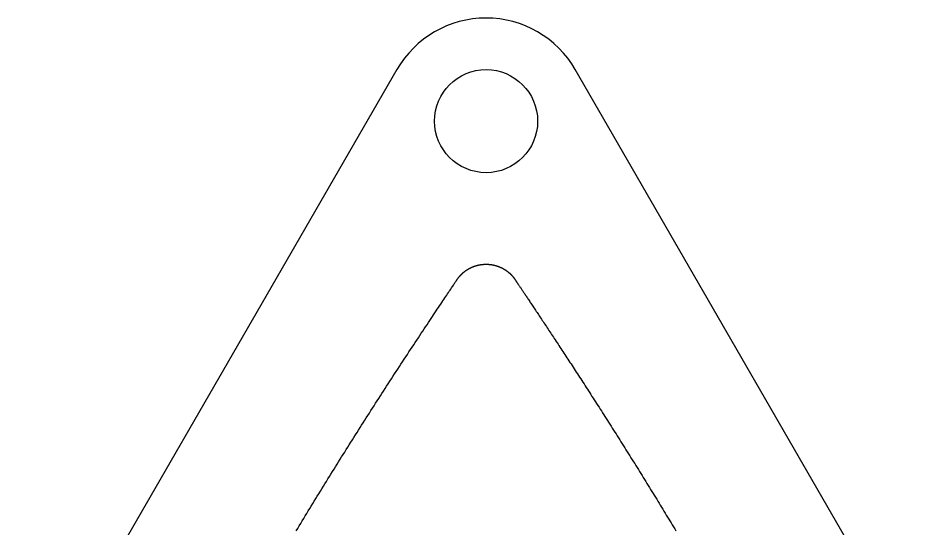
# Model space of a CAD drawing. Extents: x -3 to 136, y 0 to 121.
# Drawn here: x 53.04 to 79.33, y 106.6 to 121.47 of the extents above; entities that cross this region are included whole.
import ezdxf

# ---------------------------------------------------------------- set-up
doc = ezdxf.new("R2010")
doc.units = 0
doc.layers.get('0').update_dxf_attribs({"linetype": 'CONTINUOUS'})

msp = doc.modelspace()

# ---------------------------------------------------------------- linework, layer by layer
msp.add_lwpolyline([(69.26408, 119.9689, 0.57735027), (64.06792, 119.9689), (-2.59808, 4.5, 0.57735027), (0, 0), (133.332, 0, 0.57735027), (135.93008, 4.5)], format="xyb", close=True)
for points in [[(65.8126, 113.844, 0), (65.815, 113.848, 0), (65.8175, 113.852, 0), (65.82, 113.856, 0), (65.8226, 113.859, 0), (65.8251, 113.863, 0), (65.8276, 113.867, 0), (65.8302, 113.87, 0), (65.8328, 113.874, 0), (65.8354, 113.878, 0), (65.838, 113.882, 0), (65.8407, 113.885, 0), (65.8433, 113.889, 0), (65.846, 113.893, 0), (65.8487, 113.896, 0), (65.8514, 113.9, 0), (65.8541, 113.904, 0), (65.8568, 113.907, 0), (65.8596, 113.911, 0), (65.8624, 113.914, 0), (65.8652, 113.918, 0), (65.868, 113.921, 0), (65.8708, 113.925, 0), (65.8736, 113.928, 0), (65.8765, 113.932, 0), (65.8793, 113.935, 0), (65.8822, 113.939, 0), (65.8851, 113.942, 0), (65.888, 113.946, 0), (65.891, 113.949, 0), (65.8939, 113.953, 0), (65.8969, 113.956, 0), (65.8998, 113.96, 0), (65.9028, 113.963, 0), (65.9058, 113.966, 0), (65.9089, 113.97, 0), (65.9119, 113.973, 0), (65.915, 113.976, 0), (65.918, 113.98, 0), (65.9211, 113.983, 0), (65.9242, 113.986, 0), (65.9273, 113.99, 0), (65.9305, 113.993, 0), (65.9336, 113.996, 0), (65.9368, 114, 0), (65.94, 114.003, 0), (65.9432, 114.006, 0), (65.9464, 114.009, 0), (65.9496, 114.012, 0), (65.9528, 114.016, 0), (65.9561, 114.019, 0), (65.9593, 114.022, 0), (65.9626, 114.025, 0), (65.9659, 114.028, 0), (65.9692, 114.031, 0), (65.9725, 114.034, 0), (65.9759, 114.037, 0), (65.9792, 114.04, 0), (65.9826, 114.043, 0), (65.9859, 114.046, 0), (65.9893, 114.049, 0), (65.9927, 114.052, 0), (65.9961, 114.055, 0), (65.9996, 114.058, 0), (66.003, 114.061, 0), (66.0065, 114.064, 0), (66.0099, 114.067, 0), (66.0134, 114.07, 0), (66.0169, 114.073, 0), (66.0204, 114.076, 0), (66.0239, 114.079, 0), (66.0275, 114.081, 0), (66.031, 114.084, 0), (66.0346, 114.087, 0), (66.0381, 114.09, 0), (66.0417, 114.093, 0), (66.0453, 114.095, 0), (66.0489, 114.098, 0), (66.0525, 114.101, 0), (66.0562, 114.104, 0), (66.0598, 114.106, 0), (66.0634, 114.109, 0), (66.0671, 114.112, 0), (66.0708, 114.114, 0), (66.0745, 114.117, 0), (66.0782, 114.119, 0), (66.0819, 114.122, 0), (66.0856, 114.125, 0), (66.0894, 114.127, 0), (66.0931, 114.13, 0), (66.0969, 114.132, 0), (66.1006, 114.135, 0), (66.1044, 114.137, 0), (66.1082, 114.14, 0), (66.112, 114.142, 0), (66.1159, 114.145, 0), (66.1197, 114.147, 0), (66.1235, 114.149, 0), (66.1274, 114.152, 0), (66.1312, 114.154, 0), (66.1351, 114.157, 0), (66.139, 114.159, 0), (66.1429, 114.161, 0), (66.1468, 114.164, 0), (66.1507, 114.166, 0), (66.1546, 114.168, 0), (66.1585, 114.17, 0), (66.1625, 114.173, 0), (66.1664, 114.175, 0), (66.1704, 114.177, 0), (66.1744, 114.179, 0), (66.1783, 114.181, 0), (66.1823, 114.183, 0), (66.1863, 114.186, 0), (66.1903, 114.188, 0), (66.1943, 114.19, 0), (66.1983, 114.192, 0), (66.2024, 114.194, 0), (66.2064, 114.196, 0), (66.2105, 114.198, 0), (66.2145, 114.2, 0), (66.2186, 114.202, 0), (66.2226, 114.204, 0), (66.2267, 114.206, 0), (66.2308, 114.208, 0), (66.2349, 114.21, 0), (66.239, 114.212, 0), (66.2431, 114.213, 0), (66.2472, 114.215, 0), (66.2514, 114.217, 0), (66.2555, 114.219, 0), (66.2596, 114.221, 0), (66.2638, 114.222, 0), (66.268, 114.224, 0), (66.2721, 114.226, 0), (66.2763, 114.228, 0), (66.2805, 114.229, 0), (66.2847, 114.231, 0), (66.2889, 114.233, 0), (66.2931, 114.234, 0), (66.2973, 114.236, 0), (66.3015, 114.238, 0), (66.3057, 114.239, 0), (66.31, 114.241, 0), (66.3142, 114.242, 0), (66.3184, 114.244, 0), (66.3227, 114.245, 0), (66.327, 114.247, 0), (66.3312, 114.248, 0), (66.3355, 114.25, 0), (66.3398, 114.251, 0), (66.3441, 114.253, 0), (66.3483, 114.254, 0), (66.3526, 114.255, 0), (66.357, 114.257, 0), (66.3613, 114.258, 0), (66.3656, 114.26, 0), (66.3699, 114.261, 0), (66.3742, 114.262, 0), (66.3786, 114.263, 0), (66.3829, 114.265, 0), (66.3873, 114.266, 0), (66.3916, 114.267, 0), (66.396, 114.268, 0), (66.4003, 114.269, 0), (66.4047, 114.271, 0), (66.4091, 114.272, 0), (66.4135, 114.273, 0), (66.4178, 114.274, 0), (66.4222, 114.275, 0), (66.4266, 114.276, 0), (66.431, 114.277, 0), (66.4354, 114.278, 0), (66.4399, 114.279, 0), (66.4443, 114.28, 0), (66.4487, 114.281, 0), (66.4531, 114.282, 0), (66.4576, 114.283, 0), (66.462, 114.284, 0), (66.4664, 114.285, 0), (66.4709, 114.286, 0), (66.4753, 114.287, 0), (66.4798, 114.287, 0), (66.4842, 114.288, 0), (66.4887, 114.289, 0), (66.4932, 114.29, 0), (66.4977, 114.29, 0), (66.5021, 114.291, 0), (66.5066, 114.292, 0), (66.5111, 114.293, 0), (66.5156, 114.293, 0), (66.52, 114.294, 0), (66.5245, 114.295, 0), (66.529, 114.295, 0), (66.5335, 114.296, 0), (66.538, 114.296, 0), (66.5425, 114.297, 0), (66.547, 114.297, 0), (66.5515, 114.298, 0), (66.556, 114.298, 0), (66.5605, 114.299, 0), (66.565, 114.299, 0), (66.5695, 114.3, 0), (66.574, 114.3, 0), (66.5785, 114.301, 0), (66.583, 114.301, 0), (66.5875, 114.301, 0), (66.592, 114.302, 0), (66.5965, 114.302, 0), (66.601, 114.302, 0), (66.6056, 114.303, 0), (66.6101, 114.303, 0), (66.6146, 114.303, 0), (66.6191, 114.303, 0), (66.6236, 114.303, 0), (66.6281, 114.304, 0), (66.6326, 114.304, 0), (66.6372, 114.304, 0), (66.6417, 114.304, 0), (66.6462, 114.304, 0), (66.6507, 114.304, 0), (66.6552, 114.304, 0), (66.6597, 114.304, 0), (66.6643, 114.304, 0), (66.6688, 114.304, 0), (66.6733, 114.304, 0), (66.6778, 114.304, 0), (66.6823, 114.304, 0), (66.6868, 114.304, 0), (66.6914, 114.304, 0), (66.6959, 114.304, 0), (66.7004, 114.304, 0), (66.7049, 114.304, 0), (66.7094, 114.303, 0), (66.7139, 114.303, 0), (66.7184, 114.303, 0), (66.7229, 114.303, 0), (66.7274, 114.303, 0), (66.732, 114.302, 0), (66.7365, 114.302, 0), (66.741, 114.302, 0), (66.7455, 114.301, 0), (66.75, 114.301, 0), (66.7545, 114.301, 0), (66.759, 114.3, 0), (66.7635, 114.3, 0), (66.768, 114.299, 0), (66.7725, 114.299, 0), (66.777, 114.298, 0), (66.7815, 114.298, 0), (66.7859, 114.297, 0), (66.7904, 114.297, 0), (66.7949, 114.296, 0), (66.7994, 114.296, 0), (66.8039, 114.295, 0), (66.8084, 114.294, 0), (66.8128, 114.294, 0), (66.8173, 114.293, 0), (66.8218, 114.292, 0), (66.8263, 114.292, 0), (66.8307, 114.291, 0), (66.8352, 114.29, 0), (66.8397, 114.29, 0), (66.8441, 114.289, 0), (66.8486, 114.288, 0), (66.853, 114.287, 0), (66.8575, 114.286, 0), (66.8619, 114.286, 0), (66.8664, 114.285, 0), (66.8708, 114.284, 0), (66.8752, 114.283, 0), (66.8797, 114.282, 0), (66.8841, 114.281, 0), (66.8885, 114.28, 0), (66.893, 114.279, 0), (66.8974, 114.278, 0), (66.9018, 114.277, 0), (66.9062, 114.276, 0), (66.9106, 114.275, 0), (66.915, 114.274, 0), (66.9194, 114.273, 0), (66.9238, 114.272, 0), (66.9282, 114.27, 0), (66.9326, 114.269, 0), (66.9369, 114.268, 0), (66.9413, 114.267, 0), (66.9457, 114.266, 0), (66.95, 114.264, 0), (66.9544, 114.263, 0), (66.9587, 114.262, 0), (66.963, 114.261, 0), (66.9674, 114.259, 0), (66.9717, 114.258, 0), (66.976, 114.257, 0), (66.9803, 114.255, 0), (66.9846, 114.254, 0), (66.9889, 114.252, 0), (66.9932, 114.251, 0), (66.9975, 114.25, 0), (67.0017, 114.248, 0), (67.006, 114.247, 0), (67.0103, 114.245, 0), (67.0145, 114.244, 0), (67.0188, 114.242, 0), (67.023, 114.24, 0), (67.0272, 114.239, 0), (67.0315, 114.237, 0), (67.0357, 114.236, 0), (67.0399, 114.234, 0), (67.0441, 114.232, 0), (67.0483, 114.231, 0), (67.0525, 114.229, 0), (67.0567, 114.227, 0), (67.0608, 114.226, 0), (67.065, 114.224, 0), (67.0692, 114.222, 0), (67.0733, 114.22, 0), (67.0774, 114.218, 0), (67.0816, 114.217, 0), (67.0857, 114.215, 0), (67.0898, 114.213, 0), (67.0939, 114.211, 0), (67.098, 114.209, 0), (67.1021, 114.207, 0), (67.1062, 114.205, 0), (67.1103, 114.203, 0), (67.1143, 114.201, 0), (67.1184, 114.199, 0), (67.1225, 114.197, 0), (67.1265, 114.195, 0), (67.1305, 114.193, 0), (67.1345, 114.191, 0), (67.1386, 114.189, 0), (67.1426, 114.187, 0), (67.1466, 114.185, 0), (67.1505, 114.183, 0), (67.1545, 114.181, 0), (67.1585, 114.179, 0), (67.1625, 114.177, 0), (67.1664, 114.174, 0), (67.1703, 114.172, 0), (67.1743, 114.17, 0), (67.1782, 114.168, 0), (67.1821, 114.165, 0), (67.186, 114.163, 0), (67.1899, 114.161, 0), (67.1938, 114.158, 0), (67.1977, 114.156, 0), (67.2015, 114.154, 0), (67.2054, 114.151, 0), (67.2092, 114.149, 0), (67.213, 114.147, 0), (67.2169, 114.144, 0), (67.2207, 114.142, 0), (67.2245, 114.139, 0), (67.2283, 114.137, 0), (67.232, 114.134, 0), (67.2358, 114.132, 0), (67.2396, 114.129, 0), (67.2433, 114.127, 0), (67.2471, 114.124, 0), (67.2508, 114.122, 0), (67.2545, 114.119, 0), (67.2582, 114.116, 0), (67.2619, 114.114, 0), (67.2656, 114.111, 0), (67.2692, 114.108, 0), (67.2729, 114.106, 0), (67.2765, 114.103, 0), (67.2802, 114.1, 0), (67.2838, 114.098, 0), (67.2874, 114.095, 0), (67.291, 114.092, 0), (67.2945, 114.089, 0), (67.2981, 114.087, 0), (67.3017, 114.084, 0), (67.3052, 114.081, 0), (67.3087, 114.078, 0), (67.3122, 114.075, 0), (67.3157, 114.072, 0), (67.3192, 114.07, 0), (67.3227, 114.067, 0), (67.3261, 114.064, 0), (67.3296, 114.061, 0), (67.333, 114.058, 0), (67.3364, 114.055, 0), (67.3398, 114.052, 0), (67.3432, 114.049, 0), (67.3466, 114.046, 0), (67.35, 114.043, 0), (67.3533, 114.04, 0), (67.3566, 114.037, 0), (67.36, 114.034, 0), (67.3633, 114.031, 0), (67.3666, 114.028, 0), (67.3698, 114.025, 0), (67.3731, 114.021, 0), (67.3763, 114.018, 0), (67.3796, 114.015, 0), (67.3828, 114.012, 0), (67.386, 114.009, 0), (67.3892, 114.006, 0), (67.3924, 114.002, 0), (67.3955, 113.999, 0), (67.3987, 113.996, 0), (67.4018, 113.993, 0), (67.4049, 113.989, 0), (67.408, 113.986, 0), (67.4111, 113.983, 0), (67.4142, 113.98, 0), (67.4173, 113.976, 0), (67.4203, 113.973, 0), (67.4233, 113.97, 0), (67.4264, 113.966, 0), (67.4293, 113.963, 0), (67.4323, 113.959, 0), (67.4353, 113.956, 0), (67.4383, 113.953, 0), (67.4412, 113.949, 0), (67.4441, 113.946, 0), (67.447, 113.942, 0), (67.4499, 113.939, 0), (67.4528, 113.935, 0), (67.4556, 113.932, 0), (67.4585, 113.928, 0), (67.4613, 113.925, 0), (67.4641, 113.921, 0), (67.4669, 113.918, 0), (67.4697, 113.914, 0), (67.4725, 113.911, 0), (67.4752, 113.907, 0), (67.4779, 113.903, 0), (67.4807, 113.9, 0), (67.4834, 113.896, 0), (67.486, 113.893, 0), (67.4887, 113.889, 0), (67.4914, 113.885, 0), (67.494, 113.882, 0), (67.4966, 113.878, 0), (67.4992, 113.874, 0), (67.5018, 113.87, 0), (67.5044, 113.867, 0), (67.5069, 113.863, 0), (67.5095, 113.859, 0), (67.512, 113.855, 0), (67.5145, 113.852, 0), (67.517, 113.848, 0), (67.5194, 113.844, 0)], [(61.1384, 106.543, 0), (61.182, 106.615, 0), (61.2256, 106.688, 0), (61.2694, 106.76, 0), (61.3132, 106.832, 0), (61.357, 106.905, 0), (61.401, 106.977, 0), (61.4449, 107.049, 0), (61.4889, 107.122, 0), (61.5329, 107.194, 0), (61.5769, 107.266, 0), (61.6209, 107.338, 0), (61.6649, 107.41, 0), (61.709, 107.482, 0), (61.753, 107.554, 0), (61.7971, 107.626, 0), (61.8412, 107.698, 0), (61.8853, 107.769, 0), (61.9295, 107.841, 0), (61.9737, 107.912, 0), (62.0179, 107.984, 0), (62.0621, 108.055, 0), (62.1064, 108.127, 0), (62.1506, 108.198, 0), (62.1949, 108.27, 0), (62.2393, 108.341, 0), (62.2837, 108.412, 0), (62.3281, 108.484, 0), (62.3725, 108.555, 0), (62.417, 108.626, 0), (62.4615, 108.697, 0), (62.506, 108.768, 0), (62.5506, 108.839, 0), (62.5952, 108.91, 0), (62.6399, 108.981, 0), (62.6846, 109.052, 0), (62.7293, 109.123, 0), (62.7741, 109.194, 0), (62.8189, 109.265, 0), (62.8637, 109.336, 0), (62.9087, 109.407, 0), (62.9536, 109.478, 0), (62.9986, 109.549, 0), (63.0437, 109.62, 0), (63.0888, 109.691, 0), (63.1339, 109.761, 0), (63.1791, 109.832, 0), (63.2244, 109.903, 0), (63.2697, 109.974, 0), (63.315, 110.045, 0), (63.3604, 110.116, 0), (63.4059, 110.187, 0), (63.4514, 110.258, 0), (63.497, 110.328, 0), (63.5427, 110.399, 0), (63.5884, 110.47, 0), (63.6341, 110.541, 0), (63.6799, 110.612, 0), (63.7258, 110.683, 0), (63.7718, 110.754, 0), (63.8178, 110.825, 0), (63.8639, 110.896, 0), (63.91, 110.967, 0), (63.9562, 111.038, 0), (64.0025, 111.11, 0), (64.0489, 111.181, 0), (64.0953, 111.252, 0), (64.1418, 111.323, 0), (64.1884, 111.394, 0), (64.235, 111.466, 0), (64.2817, 111.537, 0), (64.3285, 111.609, 0), (64.3754, 111.68, 0), (64.4222, 111.751, 0), (64.4687, 111.822, 0), (64.5147, 111.892, 0), (64.5603, 111.961, 0), (64.6054, 112.029, 0), (64.65, 112.097, 0), (64.694, 112.164, 0), (64.7376, 112.23, 0), (64.7806, 112.295, 0), (64.823, 112.359, 0), (64.8649, 112.422, 0), (64.9061, 112.484, 0), (64.9467, 112.545, 0), (64.9867, 112.606, 0), (65.0259, 112.665, 0), (65.0645, 112.723, 0), (65.1024, 112.78, 0), (65.1395, 112.836, 0), (65.1759, 112.89, 0), (65.2115, 112.944, 0), (65.2463, 112.996, 0), (65.2803, 113.047, 0), (65.3134, 113.097, 0), (65.3458, 113.145, 0), (65.3772, 113.192, 0), (65.4077, 113.238, 0), (65.4374, 113.282, 0), (65.466, 113.325, 0), (65.4938, 113.366, 0), (65.5205, 113.406, 0), (65.5463, 113.445, 0), (65.5711, 113.482, 0), (65.5948, 113.517, 0), (65.6174, 113.551, 0), (65.639, 113.583, 0), (65.6595, 113.614, 0), (65.6789, 113.643, 0), (65.6971, 113.67, 0), (65.7142, 113.696, 0), (65.7301, 113.72, 0), (65.7448, 113.742, 0), (65.7583, 113.762, 0), (65.7706, 113.78, 0), (65.7816, 113.797, 0), (65.7913, 113.812, 0), (65.7997, 113.824, 0), (65.8068, 113.835, 0), (65.8126, 113.844, 0)], [(67.5194, 113.844, 0), (67.5227, 113.839, 0), (67.5264, 113.833, 0), (67.5305, 113.827, 0), (67.535, 113.82, 0), (67.5399, 113.813, 0), (67.5453, 113.805, 0), (67.551, 113.796, 0), (67.5572, 113.787, 0), (67.5638, 113.777, 0), (67.5707, 113.767, 0), (67.5781, 113.755, 0), (67.5859, 113.744, 0), (67.594, 113.732, 0), (67.6026, 113.719, 0), (67.6115, 113.705, 0), (67.6208, 113.692, 0), (67.6305, 113.677, 0), (67.6406, 113.662, 0), (67.6511, 113.646, 0), (67.6619, 113.63, 0), (67.6732, 113.613, 0), (67.6847, 113.596, 0), (67.6967, 113.578, 0), (67.709, 113.56, 0), (67.7217, 113.541, 0), (67.7348, 113.522, 0), (67.7482, 113.502, 0), (67.7619, 113.481, 0), (67.776, 113.46, 0), (67.7905, 113.438, 0), (67.8053, 113.416, 0), (67.8204, 113.394, 0), (67.8359, 113.37, 0), (67.8518, 113.347, 0), (67.8679, 113.323, 0), (67.8844, 113.298, 0), (67.9013, 113.273, 0), (67.9184, 113.247, 0), (67.9359, 113.221, 0), (67.9538, 113.194, 0), (67.9719, 113.167, 0), (67.9903, 113.14, 0), (68.0091, 113.112, 0), (68.0282, 113.083, 0), (68.0476, 113.054, 0), (68.0673, 113.024, 0), (68.0873, 112.994, 0), (68.1076, 112.964, 0), (68.1282, 112.933, 0), (68.1492, 112.902, 0), (68.1704, 112.87, 0), (68.1919, 112.837, 0), (68.2137, 112.805, 0), (68.2357, 112.771, 0), (68.2581, 112.738, 0), (68.2807, 112.704, 0), (68.3037, 112.669, 0), (68.3269, 112.634, 0), (68.3503, 112.599, 0), (68.3741, 112.563, 0), (68.3981, 112.527, 0), (68.4224, 112.49, 0), (68.4469, 112.453, 0), (68.4717, 112.416, 0), (68.4968, 112.378, 0), (68.5221, 112.339, 0), (68.5477, 112.301, 0), (68.5736, 112.262, 0), (68.5996, 112.222, 0), (68.626, 112.182, 0), (68.6525, 112.142, 0), (68.6793, 112.101, 0), (68.7064, 112.06, 0), (68.7337, 112.019, 0), (68.7612, 111.977, 0), (68.7889, 111.935, 0), (68.8169, 111.892, 0), (68.8451, 111.849, 0), (68.8735, 111.806, 0), (68.9022, 111.762, 0), (68.931, 111.718, 0), (68.9601, 111.674, 0), (68.9894, 111.629, 0), (69.0189, 111.584, 0), (69.0486, 111.539, 0), (69.0785, 111.493, 0), (69.1086, 111.447, 0), (69.1389, 111.401, 0), (69.1694, 111.354, 0), (69.2001, 111.307, 0), (69.231, 111.259, 0), (69.2621, 111.212, 0), (69.2933, 111.164, 0), (69.3248, 111.115, 0), (69.3564, 111.067, 0), (69.3882, 111.018, 0), (69.4202, 110.968, 0), (69.4524, 110.919, 0), (69.4847, 110.869, 0), (69.5172, 110.819, 0), (69.5499, 110.768, 0), (69.5827, 110.717, 0), (69.6157, 110.666, 0), (69.6488, 110.615, 0), (69.6821, 110.563, 0), (69.7156, 110.512, 0), (69.7492, 110.459, 0), (69.7829, 110.407, 0), (69.8168, 110.354, 0), (69.8508, 110.301, 0), (69.885, 110.248, 0), (69.9193, 110.195, 0), (69.9538, 110.141, 0), (69.9884, 110.087, 0), (70.0231, 110.033, 0), (70.0579, 109.978, 0), (70.0928, 109.924, 0), (70.1279, 109.869, 0), (70.1631, 109.814, 0), (70.1984, 109.758, 0), (70.2339, 109.703, 0), (70.2694, 109.647, 0), (70.305, 109.591, 0), (70.3408, 109.534, 0), (70.3766, 109.478, 0), (70.4126, 109.421, 0), (70.4487, 109.364, 0), (70.4848, 109.307, 0), (70.521, 109.25, 0), (70.5574, 109.192, 0), (70.5938, 109.135, 0), (70.6302, 109.077, 0), (70.6666, 109.019, 0), (70.7029, 108.961, 0), (70.7392, 108.904, 0), (70.7755, 108.846, 0), (70.8117, 108.788, 0), (70.8479, 108.73, 0), (70.884, 108.673, 0), (70.9201, 108.615, 0), (70.9561, 108.557, 0), (70.9921, 108.5, 0), (71.028, 108.442, 0), (71.0639, 108.385, 0), (71.0998, 108.327, 0), (71.1356, 108.269, 0), (71.1714, 108.212, 0), (71.2071, 108.154, 0), (71.2428, 108.097, 0), (71.2785, 108.039, 0), (71.3141, 107.981, 0), (71.3496, 107.924, 0), (71.3852, 107.866, 0), (71.4207, 107.809, 0), (71.4561, 107.751, 0), (71.4915, 107.694, 0), (71.5269, 107.636, 0), (71.5622, 107.579, 0), (71.5975, 107.521, 0), (71.6328, 107.464, 0), (71.668, 107.406, 0), (71.7032, 107.349, 0), (71.7383, 107.291, 0), (71.7734, 107.234, 0), (71.8085, 107.176, 0), (71.8435, 107.119, 0), (71.8785, 107.061, 0), (71.9134, 107.004, 0), (71.9484, 106.946, 0), (71.9832, 106.889, 0), (72.0181, 106.832, 0), (72.0529, 106.774, 0), (72.0876, 106.717, 0), (72.1224, 106.659, 0), (72.1571, 106.602, 0), (72.1917, 106.544, 0)]]:
    msp.add_polyline3d(points)
msp.add_circle((66.666, 118.4689), 1.5)

doc.saveas('drawing.dxf')
